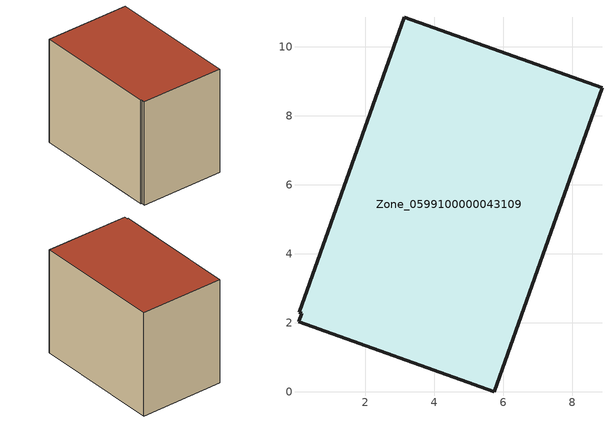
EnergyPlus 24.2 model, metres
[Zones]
Zone_0599100000043109
 floor ground (C_G): 0.15,2.27 0.09,2.3 3.13,10.86 8.87,8.82 5.74,0 0.07,2.03 z0.59
 wall outside (C_F): 5.74,0 8.87,8.82 3.13,10.86 0.09,2.3 0.15,2.27 0.07,2.03 5.74,0 z0.59:8.23
 roof outside (C_R): 0.15,2.27 0.07,2.03 5.74,0 8.87,8.82 3.13,10.86 0.09,2.3 z8.23
[BUILDING]
Pand.0599100000043109: North Axis=0; Terrain=City; Loads Convergence Tolerance Value=0.04; Temperature Convergence Tolerance Value=0.4; Solar Distribution=FullExterior; Maximum Number of Warmup Days=25; Minimum Number of Warmup Days=1
[Site:Location]
Rotterdam.The.Hague.AP_ZH_NLD Design_Conditions: Latitude=51.96; Longitude=4.45; Time Zone=1; Elevation=-4.5
[SITE:GROUNDTEMPERATURE:BUILDINGSURFACE]
18, 18, 18, 18, 18, 18, 18, 18, 18, 18, 18, 18
[MATERIAL] Thermal Absorptance=0.9; Solar Absorptance=0.7; Visible Absorptance=0.7
Name | Roughness | Thickness | Conductivity | Density | Specific Heat
G.TI.1965-1974 | MediumSmooth | 0.15 | 0.882353 | 540 | 1210
F.TI.1965-1974 | Rough | 0.3 | 0.697674 | 1920 | 840
R.TI.1965-1974 | MediumRough | 0.2 | 0.232558 | 1500 | 1000
[CONSTRUCTION]
C_G: G.TI.1965-1974
C_F: F.TI.1965-1974
C_R: R.TI.1965-1974
[ZONE]
Zone_0599100000043109: Type=1; Multiplier=1; Ceiling Height=Autocalculate; Volume=Autocalculate; Floor Area=autocalculate; Part of Total Floor Area=Yes
[ZONEINFILTRATION:DESIGNFLOWRATE]
Infil_Zone_0599100000043109: Zone or ZoneList or Space or SpaceList=Zone_0599100000043109; Schedule=AlwaysOn; Design Flow Rate Calculation Method=Flow/Area; Flow Rate per Floor Area=0.003; Constant Term Coefficient=1; Temperature Term Coefficient=0; Velocity Term Coefficient=0; Velocity Squared Term Coefficient=0
[HVACTEMPLATE:ZONE:IDEALLOADSAIRSYSTEM]
Zone_0599100000043109: Maximum Heating Supply Air Temperature=50; Minimum Cooling Supply Air Temperature=13; Maximum Heating Supply Air Humidity Ratio=0.0156; Minimum Cooling Supply Air Humidity Ratio=0.0077; Heating Limit=NoLimit; Cooling Limit=NoLimit; Dehumidification Control Type=ConstantSensibleHeatRatio; Cooling Sensible Heat Ratio=0.7; Dehumidification Setpoint=60; Humidification Control Type=None; Humidification Setpoint=30; Outdoor Air Method=None; Outdoor Air Flow Rate per Person=0.00944; Outdoor Air Flow Rate per Zone Floor Area=0; Outdoor Air Flow Rate per Zone=0; Demand Controlled Ventilation Type=None; Outdoor Air Economizer Type=NoEconomizer; Heat Recovery Type=None; Sensible Heat Recovery Effectiveness=0.7; Latent Heat Recovery Effectiveness=0.65
[ZONECONTROL:THERMOSTAT]
ThermostatControl_Zone_0599100000043109: Zone or ZoneList=Zone_0599100000043109; Control Type Schedule=DualSetpointControlType; Control 1=Thermostat_Zone_0599100000043109; Temperature Difference Between Cutout And Setpoint=0
[THERMOSTATSETPOINT:DUALSETPOINT]
Thermostat_Zone_0599100000043109: Heating Setpoint Temperature Schedule=HeatingSetpoint_Zone_0599100000043109; Cooling Setpoint Temperature Schedule=CoolingSetpoint_Zone_0599100000043109
[SCHEDULE:COMPACT]
HeatingSetpoint_Zone_0599100000043109: Through: 12/31, For: AllDays, Until: 24:00, 21
CoolingSetpoint_Zone_0599100000043109: Through: 12/31, For: AllDays, Until: 24:00, 24
DualSetpointControlType: Through: 12/31, For: AllDays, Until: 24:00, 4
AlwaysOn: Through: 12/31, For: AllDays, Until: 24:00, 1
